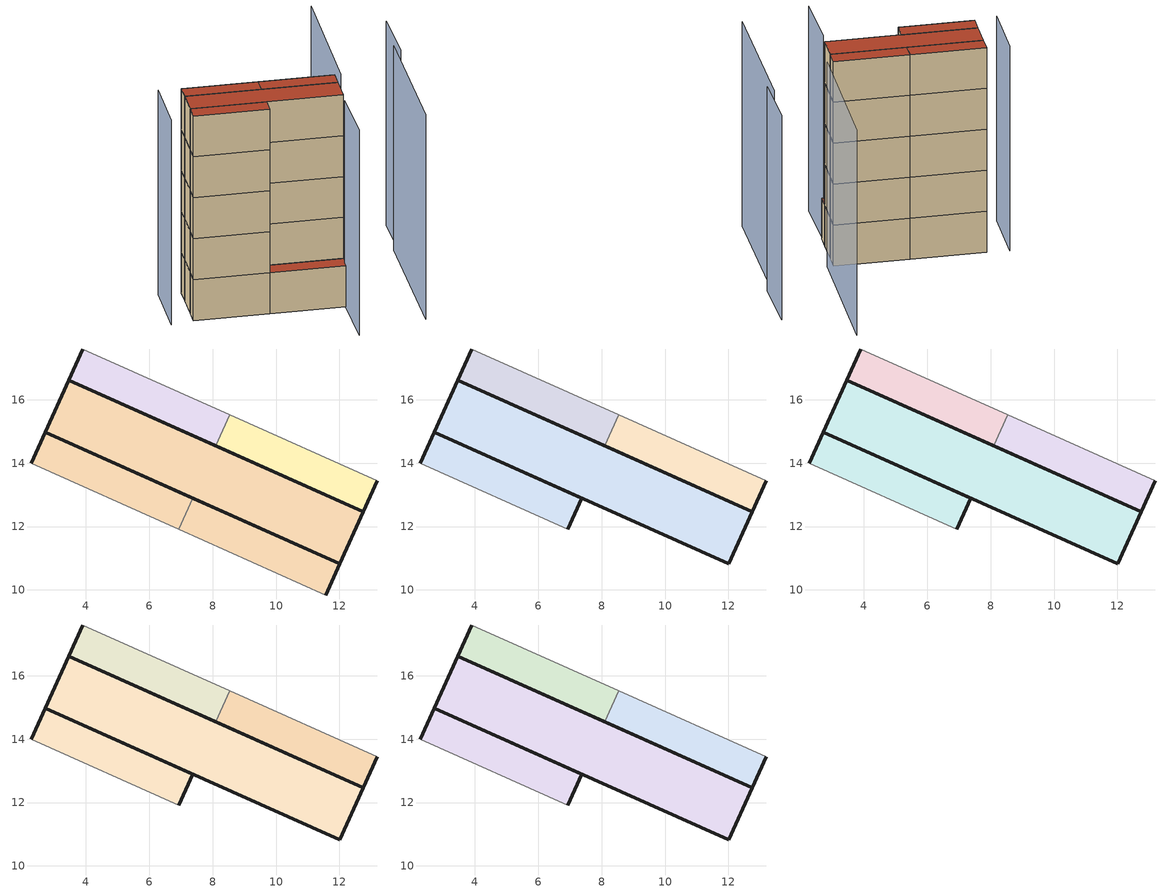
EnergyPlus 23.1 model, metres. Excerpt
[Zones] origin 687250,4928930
5a4bb52b8b3f1e12_F0_dwelling_0
 floor ground (EU_floor_Construction): 8.54,15.52 8.1,14.54 3.45,16.62 3.89,17.6 z0
 wall outside (EU_wall_Construction): 3.89,17.6 3.45,16.62 8.1,14.54 z0:3
 wall adiabatic (EU_wall_Construction): 8.54,15.52 3.89,17.6 z0:3
 wall to 5a4bb52b8b3f1e12_F0_dwelling_1 (EU_wall_Construction): 8.1,14.54 8.54,15.52 z0:3
5a4bb52b8b3f1e12_F0_dwelling_1
 floor ground (EU_floor_Construction): 13.19,13.44 12.75,12.46 8.1,14.54 8.54,15.52 z0
 wall outside (EU_wall_Construction): 8.1,14.54 12.75,12.46 13.19,13.44 z0:3
 wall adiabatic (EU_wall_Construction): 13.19,13.44 8.54,15.52 z0:3
5a4bb52b8b3f1e12_F0_dwelling_2
 floor ground (EU_floor_Construction): 7.37,12.9 6.93,11.92 2.28,14 2.72,14.98 z0; 12.75,12.46 12.01,10.82 7.37,12.9 2.72,14.98 3.45,16.62 z0
 wall outside (EU_wall_Construction): 7.37,12.9 2.72,14.98 2.28,14 z0:3
 wall adiabatic (EU_wall_Construction): 2.28,14 6.93,11.92 z0:3
 wall to 5a4bb52b8b3f1e12_F0_dwelling_3 (EU_wall_Construction): 6.93,11.92 7.37,12.9 z0:3
5a4bb52b8b3f1e12_F0_dwelling_3
 floor ground (EU_floor_Construction): 12.01,10.82 11.57,9.84 6.93,11.92 7.37,12.9 z0; 12.75,12.46 12.01,10.82 7.37,12.9 2.72,14.98 3.45,16.62 z0
 wall outside (EU_wall_Construction): 11.57,9.84 12.01,10.82 7.37,12.9 z0:3
 wall adiabatic (EU_wall_Construction): 6.93,11.92 11.57,9.84 z0:3
 roof outside (EU_roof_Construction): 12.75,12.46 3.45,16.62 2.72,14.98 7.37,12.9 12.01,10.82 z3; 11.57,9.84 12.01,10.82 7.37,12.9 6.93,11.92 z3
5a4bb52b8b3f1e12_F0_circulation
 floor ground (EU_floor_Construction): 7.37,12.9 6.93,11.92 2.28,14 2.72,14.98 z0; 12.75,12.46 12.01,10.82 7.37,12.9 2.72,14.98 3.45,16.62 z0; 12.01,10.82 11.57,9.84 6.93,11.92 7.37,12.9 z0
 wall outside (EU_wall_Construction): 12.01,10.82 12.75,12.46 3.45,16.62 2.72,14.98 12.01,10.82 z0:3
 roof outside (EU_floor_Construction): 11.57,9.84 12.01,10.82 7.37,12.9 6.93,11.92 z3
5a4bb52b8b3f1e12_F1_dwelling_0
 floor to 5a4bb52b8b3f1e12_F0_dwelling_0 (EU_floor_Construction): 8.54,15.52 8.1,14.54 3.45,16.62 3.89,17.6 z3
 wall outside (EU_wall_Construction): 3.89,17.6 3.45,16.62 8.1,14.54 z3:6
 wall adiabatic (EU_wall_Construction): 8.54,15.52 3.89,17.6 z3:6
 wall to 5a4bb52b8b3f1e12_F1_dwelling_1 (EU_wall_Construction): 8.1,14.54 8.54,15.52 z3:6
5a4bb52b8b3f1e12_F1_dwelling_1
 floor to 5a4bb52b8b3f1e12_F0_dwelling_1 (EU_floor_Construction): 13.19,13.44 12.75,12.46 8.1,14.54 8.54,15.52 z3
 wall outside (EU_wall_Construction): 8.1,14.54 12.75,12.46 13.19,13.44 z3:6
 wall adiabatic (EU_wall_Construction): 13.19,13.44 8.54,15.52 z3:6
5a4bb52b8b3f1e12_F1_dwelling_2
 floor outside (EU_floor_Construction): 7.37,12.9 6.93,11.92 2.28,14 2.72,14.98 z3
 floor to 5a4bb52b8b3f1e12_F0_dwelling_2 (EU_floor_Construction): 12.75,12.46 12.01,10.82 7.37,12.9 2.72,14.98 3.45,16.62 z3
 wall outside (EU_wall_Construction): 6.93,11.92 7.37,12.9 2.72,14.98 2.28,14 z3:6
 wall adiabatic (EU_wall_Construction): 2.28,14 6.93,11.92 z3:6
5a4bb52b8b3f1e12_F1_circulation
 floor to 5a4bb52b8b3f1e12_F0_circulation (EU_floor_Construction): 12.75,12.46 12.01,10.82 7.37,12.9 2.72,14.98 3.45,16.62 z3; 7.37,12.9 6.93,11.92 2.28,14 2.72,14.98 z3
 wall outside (EU_wall_Construction): 12.01,10.82 12.75,12.46 3.45,16.62 2.72,14.98 12.01,10.82 z3:6
5a4bb52b8b3f1e12_F2_dwelling_0
 floor to 5a4bb52b8b3f1e12_F1_dwelling_0 (EU_floor_Construction): 8.54,15.52 8.1,14.54 3.45,16.62 3.89,17.6 z6
 wall outside (EU_wall_Construction): 3.89,17.6 3.45,16.62 8.1,14.54 z6:9
 wall adiabatic (EU_wall_Construction): 8.54,15.52 3.89,17.6 z6:9
 wall to 5a4bb52b8b3f1e12_F2_dwelling_1 (EU_wall_Construction): 8.1,14.54 8.54,15.52 z6:9
5a4bb52b8b3f1e12_F2_dwelling_1
 floor to 5a4bb52b8b3f1e12_F1_dwelling_1 (EU_floor_Construction): 13.19,13.44 12.75,12.46 8.1,14.54 8.54,15.52 z6
 wall outside (EU_wall_Construction): 8.1,14.54 12.75,12.46 13.19,13.44 z6:9
 wall adiabatic (EU_wall_Construction): 13.19,13.44 8.54,15.52 z6:9
5a4bb52b8b3f1e12_F2_dwelling_2
 floor outside (EU_floor_Construction): 7.37,12.9 6.93,11.92 2.28,14 2.72,14.98 z6; 12.75,12.46 12.01,10.82 7.37,12.9 2.72,14.98 3.45,16.62 z6
 wall outside (EU_wall_Construction): 6.93,11.92 7.37,12.9 2.72,14.98 2.28,14 z6:9
 wall adiabatic (EU_wall_Construction): 2.28,14 6.93,11.92 z6:9
5a4bb52b8b3f1e12_F2_circulation
 floor to 5a4bb52b8b3f1e12_F1_circulation (EU_floor_Construction): 12.75,12.46 12.01,10.82 7.37,12.9 2.72,14.98 3.45,16.62 z6; 7.37,12.9 6.93,11.92 2.28,14 2.72,14.98 z6
 wall outside (EU_wall_Construction): 12.01,10.82 12.75,12.46 3.45,16.62 2.72,14.98 12.01,10.82 z6:9
5a4bb52b8b3f1e12_F3_dwelling_0
 floor to 5a4bb52b8b3f1e12_F2_dwelling_0 (EU_floor_Construction): 8.54,15.52 8.1,14.54 3.45,16.62 3.89,17.6 z9
 wall outside (EU_wall_Construction): 3.89,17.6 3.45,16.62 8.1,14.54 z9:12
 wall adiabatic (EU_wall_Construction): 8.54,15.52 3.89,17.6 z9:12
 wall to 5a4bb52b8b3f1e12_F3_dwelling_1 (EU_wall_Construction): 8.1,14.54 8.54,15.52 z9:12
5a4bb52b8b3f1e12_F3_dwelling_1
 floor to 5a4bb52b8b3f1e12_F2_dwelling_1 (EU_floor_Construction): 13.19,13.44 12.75,12.46 8.1,14.54 8.54,15.52 z9
 wall outside (EU_wall_Construction): 8.1,14.54 12.75,12.46 13.19,13.44 z9:12
 wall adiabatic (EU_wall_Construction): 13.19,13.44 8.54,15.52 z9:12
5a4bb52b8b3f1e12_F3_dwelling_2
 floor outside (EU_floor_Construction): 7.37,12.9 6.93,11.92 2.28,14 2.72,14.98 z9; 12.75,12.46 12.01,10.82 7.37,12.9 2.72,14.98 3.45,16.62 z9
 wall outside (EU_wall_Construction): 6.93,11.92 7.37,12.9 2.72,14.98 2.28,14 z9:12
 wall adiabatic (EU_wall_Construction): 2.28,14 6.93,11.92 z9:12
5a4bb52b8b3f1e12_F3_circulation
 floor to 5a4bb52b8b3f1e12_F2_circulation (EU_floor_Construction): 12.75,12.46 12.01,10.82 7.37,12.9 2.72,14.98 3.45,16.62 z9; 7.37,12.9 6.93,11.92 2.28,14 2.72,14.98 z9
 wall outside (EU_wall_Construction): 12.01,10.82 12.75,12.46 3.45,16.62 2.72,14.98 12.01,10.82 z9:12
5a4bb52b8b3f1e12_F4_dwelling_0
 floor to 5a4bb52b8b3f1e12_F3_dwelling_0 (EU_floor_Construction): 8.54,15.52 8.1,14.54 3.45,16.62 3.89,17.6 z12
 wall outside (EU_wall_Construction): 3.89,17.6 3.45,16.62 8.1,14.54 z12:15
 wall adiabatic (EU_wall_Construction): 8.54,15.52 3.89,17.6 z12:15
 wall to 5a4bb52b8b3f1e12_F4_dwelling_1 (EU_wall_Construction): 8.1,14.54 8.54,15.52 z12:15
 roof outside (EU_roof_Construction): 8.1,14.54 8.54,15.52 3.89,17.6 3.45,16.62 z15
5a4bb52b8b3f1e12_F4_dwelling_1
 floor to 5a4bb52b8b3f1e12_F3_dwelling_1 (EU_floor_Construction): 13.19,13.44 12.75,12.46 8.1,14.54 8.54,15.52 z12
 wall outside (EU_wall_Construction): 8.1,14.54 12.75,12.46 13.19,13.44 z12:15
 wall adiabatic (EU_wall_Construction): 13.19,13.44 8.54,15.52 z12:15
 roof outside (EU_roof_Construction): 12.75,12.46 13.19,13.44 8.54,15.52 8.1,14.54 z15
5a4bb52b8b3f1e12_F4_dwelling_2
 floor outside (EU_floor_Construction): 7.37,12.9 6.93,11.92 2.28,14 2.72,14.98 z12; 12.75,12.46 12.01,10.82 7.37,12.9 2.72,14.98 3.45,16.62 z12
 wall outside (EU_wall_Construction): 6.93,11.92 7.37,12.9 2.72,14.98 2.28,14 z12:15
 wall adiabatic (EU_wall_Construction): 2.28,14 6.93,11.92 z12:15
 roof outside (EU_roof_Construction): 12.01,10.82 12.75,12.46 3.45,16.62 2.72,14.98 7.37,12.9 z15; 6.93,11.92 7.37,12.9 2.72,14.98 2.28,14 z15
5a4bb52b8b3f1e12_F4_circulation
 floor to 5a4bb52b8b3f1e12_F3_circulation (EU_floor_Construction): 12.75,12.46 12.01,10.82 7.37,12.9 2.72,14.98 3.45,16.62 z12; 7.37,12.9 6.93,11.92 2.28,14 2.72,14.98 z12
 wall outside (EU_wall_Construction): 12.01,10.82 12.75,12.46 3.45,16.62 2.72,14.98 12.01,10.82 z12:15
 roof outside (EU_roof_Construction): 12.01,10.82 12.75,12.46 3.45,16.62 2.72,14.98 7.37,12.9 z15; 6.93,11.92 7.37,12.9 2.72,14.98 2.28,14 z15
shading: 14.74,5.38 18.73,14.58 / 18.79,13.88 20.37,17.7 / 11.6,10.03 9.91,6.06 / 2.55,18.3 0.77,14.37 / 17.62,22.33 13.58,13.3 z0:15
[Building]
EU S2 Campaign: North Axis=0; Terrain=City; Solar Distribution=FullExterior
[Site:Location]
Bologna: Latitude=44.5; Longitude=11.25; Time Zone=1; Elevation=37
[SizingPeriod:WeatherFileDays]
AnnualSizingPeriod: Begin Month=1; Begin Day of Month=1; End Month=12; End Day of Month=31; Day of Week for Start Day=Monday; Use Weather File Daylight Saving Period=No; Use Weather File Rain and Snow Indicators=No
[MATERIAL]
EU_InternalMass_Material: Roughness=MediumRough; Thickness=0.1; Conductivity=1; Density=1800; Specific Heat=900; Thermal Absorptance=0.9; Solar Absorptance=0.7; Visible Absorptance=0.7
[MATERIAL:NOMASS] Roughness=MediumRough; Thermal Absorptance=0.9; Solar Absorptance=0.7; Visible Absorptance=0.7
Name | Thermal Resistance
EU_wall_NoMass | 0.905828
EU_roof_NoMass | 0.37593
EU_floor_NoMass | 0.67114
[CONSTRUCTION]
EU_wall_Construction: EU_wall_NoMass
EU_roof_Construction: EU_roof_NoMass
EU_floor_Construction: EU_floor_NoMass
EU_InternalMass_Construction: EU_InternalMass_Material
[ZONE] Type=1; Multiplier=1; Ceiling Height=autocalculate; Floor Area=autocalculate; Part of Total Floor Area=Yes
Name | Volume
5a4bb52b8b3f1e12_F0_dwelling_0; 5a4bb52b8b3f1e12_F1_dwelling_0; 5a4bb52b8b3f1e12_F2_dwelling_0; 5a4bb52b8b3f1e12_F3_dwelling_0; 5a4bb52b8b3f1e12_F4_dwelling_0 | 16.3909
5a4bb52b8b3f1e12_F0_dwelling_1; 5a4bb52b8b3f1e12_F1_dwelling_1; 5a4bb52b8b3f1e12_F2_dwelling_1; 5a4bb52b8b3f1e12_F3_dwelling_1; 5a4bb52b8b3f1e12_F4_dwelling_1 | 16.3901
5a4bb52b8b3f1e12_F0_dwelling_2; 5a4bb52b8b3f1e12_F1_dwelling_2; 5a4bb52b8b3f1e12_F2_dwelling_2; 5a4bb52b8b3f1e12_F3_dwelling_2; 5a4bb52b8b3f1e12_F4_dwelling_2; 5a4bb52b8b3f1e12_F1_circulation; 5a4bb52b8b3f1e12_F2_circulation; 5a4bb52b8b3f1e12_F3_circulation; 5a4bb52b8b3f1e12_F4_circulation | 71.3745
5a4bb52b8b3f1e12_F0_dwelling_3 | 71.3752
5a4bb52b8b3f1e12_F0_circulation | 87.7595
[INTERNALMASS] Construction=EU_InternalMass_Construction
Name | Zone or ZoneList | Surface Area
5a4bb52b8b3f1e12_F0_dwelling_0_EU_InternalMass | 5a4bb52b8b3f1e12_F0_dwelling_0 | 5.46342
5a4bb52b8b3f1e12_F0_dwelling_1_EU_InternalMass | 5a4bb52b8b3f1e12_F0_dwelling_1 | 5.46342
5a4bb52b8b3f1e12_F0_dwelling_2_EU_InternalMass | 5a4bb52b8b3f1e12_F0_dwelling_2 | 5.46193
5a4bb52b8b3f1e12_F0_dwelling_3_EU_InternalMass | 5a4bb52b8b3f1e12_F0_dwelling_3 | 5.46193
5a4bb52b8b3f1e12_F1_dwelling_0_EU_InternalMass | 5a4bb52b8b3f1e12_F1_dwelling_0 | 5.46342
5a4bb52b8b3f1e12_F1_dwelling_1_EU_InternalMass | 5a4bb52b8b3f1e12_F1_dwelling_1 | 5.46342
5a4bb52b8b3f1e12_F1_dwelling_2_EU_InternalMass | 5a4bb52b8b3f1e12_F1_dwelling_2 | 10.9239
5a4bb52b8b3f1e12_F2_dwelling_0_EU_InternalMass | 5a4bb52b8b3f1e12_F2_dwelling_0 | 5.46342
5a4bb52b8b3f1e12_F2_dwelling_1_EU_InternalMass | 5a4bb52b8b3f1e12_F2_dwelling_1 | 5.46342
5a4bb52b8b3f1e12_F2_dwelling_2_EU_InternalMass | 5a4bb52b8b3f1e12_F2_dwelling_2 | 10.9239
5a4bb52b8b3f1e12_F3_dwelling_0_EU_InternalMass | 5a4bb52b8b3f1e12_F3_dwelling_0 | 5.46342
5a4bb52b8b3f1e12_F3_dwelling_1_EU_InternalMass | 5a4bb52b8b3f1e12_F3_dwelling_1 | 5.46342
5a4bb52b8b3f1e12_F3_dwelling_2_EU_InternalMass | 5a4bb52b8b3f1e12_F3_dwelling_2 | 10.9239
5a4bb52b8b3f1e12_F4_dwelling_0_EU_InternalMass | 5a4bb52b8b3f1e12_F4_dwelling_0 | 5.46342
5a4bb52b8b3f1e12_F4_dwelling_1_EU_InternalMass | 5a4bb52b8b3f1e12_F4_dwelling_1 | 5.46342
5a4bb52b8b3f1e12_F4_dwelling_2_EU_InternalMass | 5a4bb52b8b3f1e12_F4_dwelling_2 | 10.9239
[OTHEREQUIPMENT] Fuel Type=Electricity; Design Level Calculation Method=Watts/Area; Power per Zone Floor Area=1; Fraction Latent=0; Fraction Radiant=0; Fraction Lost=0; Carbon Dioxide Generation Rate=0; EndUse Subcategory=EU_Step8_InternalGains
Name | Zone or ZoneList or Space or SpaceList | Schedule
EU_Step8_InternalGain_5a4bb52b8b3f1e12_F0_dwelling_0_f000 | 5a4bb52b8b3f1e12_F0_dwelling_0 | EU_Step8_GainSchedule_5a4bb52b8b3f1e12_F0_dwelling_0_f000
EU_Step8_InternalGain_5a4bb52b8b3f1e12_F0_dwelling_1_f000 | 5a4bb52b8b3f1e12_F0_dwelling_1 | EU_Step8_GainSchedule_5a4bb52b8b3f1e12_F0_dwelling_1_f000
EU_Step8_InternalGain_5a4bb52b8b3f1e12_F0_dwelling_2_f000 | 5a4bb52b8b3f1e12_F0_dwelling_2 | EU_Step8_GainSchedule_5a4bb52b8b3f1e12_F0_dwelling_2_f000
EU_Step8_InternalGain_5a4bb52b8b3f1e12_F0_dwelling_3_f000 | 5a4bb52b8b3f1e12_F0_dwelling_3 | EU_Step8_GainSchedule_5a4bb52b8b3f1e12_F0_dwelling_3_f000
EU_Step8_InternalGain_5a4bb52b8b3f1e12_F1_dwelling_0_f000 | 5a4bb52b8b3f1e12_F1_dwelling_0 | EU_Step8_GainSchedule_5a4bb52b8b3f1e12_F1_dwelling_0_f000
EU_Step8_InternalGain_5a4bb52b8b3f1e12_F1_dwelling_1_f000 | 5a4bb52b8b3f1e12_F1_dwelling_1 | EU_Step8_GainSchedule_5a4bb52b8b3f1e12_F1_dwelling_1_f000
EU_Step8_InternalGain_5a4bb52b8b3f1e12_F1_dwelling_2_f000 | 5a4bb52b8b3f1e12_F1_dwelling_2 | EU_Step8_GainSchedule_5a4bb52b8b3f1e12_F1_dwelling_2_f000
EU_Step8_InternalGain_5a4bb52b8b3f1e12_F2_dwelling_0_f000 | 5a4bb52b8b3f1e12_F2_dwelling_0 | EU_Step8_GainSchedule_5a4bb52b8b3f1e12_F2_dwelling_0_f000
EU_Step8_InternalGain_5a4bb52b8b3f1e12_F2_dwelling_1_f000 | 5a4bb52b8b3f1e12_F2_dwelling_1 | EU_Step8_GainSchedule_5a4bb52b8b3f1e12_F2_dwelling_1_f000
EU_Step8_InternalGain_5a4bb52b8b3f1e12_F2_dwelling_2_f000 | 5a4bb52b8b3f1e12_F2_dwelling_2 | EU_Step8_GainSchedule_5a4bb52b8b3f1e12_F2_dwelling_2_f000
EU_Step8_InternalGain_5a4bb52b8b3f1e12_F3_dwelling_0_f000 | 5a4bb52b8b3f1e12_F3_dwelling_0 | EU_Step8_GainSchedule_5a4bb52b8b3f1e12_F3_dwelling_0_f000
EU_Step8_InternalGain_5a4bb52b8b3f1e12_F3_dwelling_1_f000 | 5a4bb52b8b3f1e12_F3_dwelling_1 | EU_Step8_GainSchedule_5a4bb52b8b3f1e12_F3_dwelling_1_f000
EU_Step8_InternalGain_5a4bb52b8b3f1e12_F3_dwelling_2_f000 | 5a4bb52b8b3f1e12_F3_dwelling_2 | EU_Step8_GainSchedule_5a4bb52b8b3f1e12_F3_dwelling_2_f000
EU_Step8_InternalGain_5a4bb52b8b3f1e12_F4_dwelling_0_f000 | 5a4bb52b8b3f1e12_F4_dwelling_0 | EU_Step8_GainSchedule_5a4bb52b8b3f1e12_F4_dwelling_0_f000
EU_Step8_InternalGain_5a4bb52b8b3f1e12_F4_dwelling_1_f000 | 5a4bb52b8b3f1e12_F4_dwelling_1 | EU_Step8_GainSchedule_5a4bb52b8b3f1e12_F4_dwelling_1_f000
EU_Step8_InternalGain_5a4bb52b8b3f1e12_F4_dwelling_2_f000 | 5a4bb52b8b3f1e12_F4_dwelling_2 | EU_Step8_GainSchedule_5a4bb52b8b3f1e12_F4_dwelling_2_f000
[ZONEINFILTRATION:DESIGNFLOWRATE] Schedule=EU_AlwaysOn; Design Flow Rate Calculation Method=Flow/Area; Flow Rate per Floor Area=0.0005; Constant Term Coefficient=1; Temperature Term Coefficient=0; Velocity Term Coefficient=0; Velocity Squared Term Coefficient=0
Name | Zone or ZoneList or Space or SpaceList
EU_Circulation_Infiltration_5a4bb52b8b3f1e12_F0_circulation | 5a4bb52b8b3f1e12_F0_circulation
EU_Circulation_Infiltration_5a4bb52b8b3f1e12_F1_circulation | 5a4bb52b8b3f1e12_F1_circulation
EU_Circulation_Infiltration_5a4bb52b8b3f1e12_F2_circulation | 5a4bb52b8b3f1e12_F2_circulation
EU_Circulation_Infiltration_5a4bb52b8b3f1e12_F3_circulation | 5a4bb52b8b3f1e12_F3_circulation
EU_Circulation_Infiltration_5a4bb52b8b3f1e12_F4_circulation | 5a4bb52b8b3f1e12_F4_circulation
[ZONEVENTILATION:DESIGNFLOWRATE] Schedule=EU_AlwaysOn; Design Flow Rate Calculation Method=AirChanges/Hour; Air Changes per Hour=0.73129; Ventilation Type=Natural; Fan Pressure Rise=0; Fan Total Efficiency=1; Constant Term Coefficient=1; Temperature Term Coefficient=0; Velocity Term Coefficient=0; Velocity Squared Term Coefficient=0; Minimum Indoor Temperature=-100; Maximum Indoor Temperature=100; Delta Temperature=-100; Minimum Outdoor Temperature=-100; Maximum Outdoor Temperature=100; Maximum Wind Speed=40
Name | Zone or ZoneList or Space or SpaceList
EU_ConstantAir_5a4bb52b8b3f1e12_F0_dwelling_0 | 5a4bb52b8b3f1e12_F0_dwelling_0
EU_ConstantAir_5a4bb52b8b3f1e12_F0_dwelling_1 | 5a4bb52b8b3f1e12_F0_dwelling_1
EU_ConstantAir_5a4bb52b8b3f1e12_F0_dwelling_2 | 5a4bb52b8b3f1e12_F0_dwelling_2
EU_ConstantAir_5a4bb52b8b3f1e12_F0_dwelling_3 | 5a4bb52b8b3f1e12_F0_dwelling_3
EU_ConstantAir_5a4bb52b8b3f1e12_F1_dwelling_0 | 5a4bb52b8b3f1e12_F1_dwelling_0
EU_ConstantAir_5a4bb52b8b3f1e12_F1_dwelling_1 | 5a4bb52b8b3f1e12_F1_dwelling_1
EU_ConstantAir_5a4bb52b8b3f1e12_F1_dwelling_2 | 5a4bb52b8b3f1e12_F1_dwelling_2
EU_ConstantAir_5a4bb52b8b3f1e12_F2_dwelling_0 | 5a4bb52b8b3f1e12_F2_dwelling_0
EU_ConstantAir_5a4bb52b8b3f1e12_F2_dwelling_1 | 5a4bb52b8b3f1e12_F2_dwelling_1
EU_ConstantAir_5a4bb52b8b3f1e12_F2_dwelling_2 | 5a4bb52b8b3f1e12_F2_dwelling_2
EU_ConstantAir_5a4bb52b8b3f1e12_F3_dwelling_0 | 5a4bb52b8b3f1e12_F3_dwelling_0
EU_ConstantAir_5a4bb52b8b3f1e12_F3_dwelling_1 | 5a4bb52b8b3f1e12_F3_dwelling_1
EU_ConstantAir_5a4bb52b8b3f1e12_F3_dwelling_2 | 5a4bb52b8b3f1e12_F3_dwelling_2
EU_ConstantAir_5a4bb52b8b3f1e12_F4_dwelling_0 | 5a4bb52b8b3f1e12_F4_dwelling_0
EU_ConstantAir_5a4bb52b8b3f1e12_F4_dwelling_1 | 5a4bb52b8b3f1e12_F4_dwelling_1
EU_ConstantAir_5a4bb52b8b3f1e12_F4_dwelling_2 | 5a4bb52b8b3f1e12_F4_dwelling_2
[HVACTEMPLATE:THERMOSTAT] Constant Heating Setpoint=20; Constant Cooling Setpoint=50
EU_HeatOnly_5a4bb52b8b3f1e12_F0_dwelling_0; EU_HeatOnly_5a4bb52b8b3f1e12_F0_dwelling_1; EU_HeatOnly_5a4bb52b8b3f1e12_F0_dwelling_2; EU_HeatOnly_5a4bb52b8b3f1e12_F0_dwelling_3; EU_HeatOnly_5a4bb52b8b3f1e12_F1_dwelling_0; EU_HeatOnly_5a4bb52b8b3f1e12_F1_dwelling_1; EU_HeatOnly_5a4bb52b8b3f1e12_F1_dwelling_2; EU_HeatOnly_5a4bb52b8b3f1e12_F2_dwelling_0; EU_HeatOnly_5a4bb52b8b3f1e12_F2_dwelling_1; EU_HeatOnly_5a4bb52b8b3f1e12_F2_dwelling_2; EU_HeatOnly_5a4bb52b8b3f1e12_F3_dwelling_0; EU_HeatOnly_5a4bb52b8b3f1e12_F3_dwelling_1; EU_HeatOnly_5a4bb52b8b3f1e12_F3_dwelling_2; EU_HeatOnly_5a4bb52b8b3f1e12_F4_dwelling_0; EU_HeatOnly_5a4bb52b8b3f1e12_F4_dwelling_1; EU_HeatOnly_5a4bb52b8b3f1e12_F4_dwelling_2
[HVACTEMPLATE:ZONE:IDEALLOADSAIRSYSTEM] System Availability Schedule=EU_AlwaysOn; Maximum Heating Supply Air Temperature=50; Minimum Cooling Supply Air Temperature=13; Maximum Heating Supply Air Humidity Ratio=0.0156; Minimum Cooling Supply Air Humidity Ratio=0.0077; Heating Limit=NoLimit; Cooling Limit=NoLimit; Heating Availability Schedule=EU_AlwaysOn; Cooling Availability Schedule=EU_CoolingOff; Dehumidification Control Type=ConstantSensibleHeatRatio; Cooling Sensible Heat Ratio=0.7; Dehumidification Setpoint=60; Humidification Control Type=None; Humidification Setpoint=30; Outdoor Air Method=None; Outdoor Air Flow Rate per Person=0.00944; Outdoor Air Flow Rate per Zone Floor Area=0; Outdoor Air Flow Rate per Zone=0; Demand Controlled Ventilation Type=None; Outdoor Air Economizer Type=NoEconomizer; Heat Recovery Type=None; Sensible Heat Recovery Effectiveness=0.7; Latent Heat Recovery Effectiveness=0.65
Name | Template Thermostat
5a4bb52b8b3f1e12_F0_dwelling_0 | EU_HeatOnly_5a4bb52b8b3f1e12_F0_dwelling_0
5a4bb52b8b3f1e12_F0_dwelling_1 | EU_HeatOnly_5a4bb52b8b3f1e12_F0_dwelling_1
5a4bb52b8b3f1e12_F0_dwelling_2 | EU_HeatOnly_5a4bb52b8b3f1e12_F0_dwelling_2
5a4bb52b8b3f1e12_F0_dwelling_3 | EU_HeatOnly_5a4bb52b8b3f1e12_F0_dwelling_3
5a4bb52b8b3f1e12_F1_dwelling_0 | EU_HeatOnly_5a4bb52b8b3f1e12_F1_dwelling_0
5a4bb52b8b3f1e12_F1_dwelling_1 | EU_HeatOnly_5a4bb52b8b3f1e12_F1_dwelling_1
5a4bb52b8b3f1e12_F1_dwelling_2 | EU_HeatOnly_5a4bb52b8b3f1e12_F1_dwelling_2
5a4bb52b8b3f1e12_F2_dwelling_0 | EU_HeatOnly_5a4bb52b8b3f1e12_F2_dwelling_0
5a4bb52b8b3f1e12_F2_dwelling_1 | EU_HeatOnly_5a4bb52b8b3f1e12_F2_dwelling_1
5a4bb52b8b3f1e12_F2_dwelling_2 | EU_HeatOnly_5a4bb52b8b3f1e12_F2_dwelling_2
5a4bb52b8b3f1e12_F3_dwelling_0 | EU_HeatOnly_5a4bb52b8b3f1e12_F3_dwelling_0
5a4bb52b8b3f1e12_F3_dwelling_1 | EU_HeatOnly_5a4bb52b8b3f1e12_F3_dwelling_1
5a4bb52b8b3f1e12_F3_dwelling_2 | EU_HeatOnly_5a4bb52b8b3f1e12_F3_dwelling_2
5a4bb52b8b3f1e12_F4_dwelling_0 | EU_HeatOnly_5a4bb52b8b3f1e12_F4_dwelling_0
5a4bb52b8b3f1e12_F4_dwelling_1 | EU_HeatOnly_5a4bb52b8b3f1e12_F4_dwelling_1
5a4bb52b8b3f1e12_F4_dwelling_2 | EU_HeatOnly_5a4bb52b8b3f1e12_F4_dwelling_2
[SIZING:ZONE] Zone Cooling Design Supply Air Temperature Input Method=SupplyAirTemperature; Zone Cooling Design Supply Air Temperature=13; Zone Heating Design Supply Air Temperature Input Method=SupplyAirTemperature; Zone Heating Design Supply Air Temperature=50; Zone Cooling Design Supply Air Humidity Ratio=0.008; Zone Heating Design Supply Air Humidity Ratio=0.008; Cooling Design Air Flow Method=DesignDay; Cooling Design Air Flow Rate=0; Cooling Minimum Air Flow per Zone Floor Area=0.000762; Cooling Minimum Air Flow=0; Cooling Minimum Air Flow Fraction=0.2; Heating Design Air Flow Method=DesignDay; Heating Design Air Flow Rate=0; Heating Maximum Air Flow per Zone Floor Area=0.002032; Heating Maximum Air Flow=0.141576; Heating Maximum Air Flow Fraction=0.3; Account for Dedicated Outdoor Air System=No; Dedicated Outdoor Air System Control Strategy=NeutralSupplyAir; Dedicated Outdoor Air Low Setpoint Temperature for Design=autosize; Dedicated Outdoor Air High Setpoint Temperature for Design=autosize; Zone Load Sizing Method=Sensible Load Only No Latent Load; Zone Latent Cooling Design Supply Air Humidity Ratio Input Method=HumidityRatioDifference; Zone Cooling Design Supply Air Humidity Ratio Difference=0.005; Zone Latent Heating Design Supply Air Humidity Ratio Input Method=HumidityRatioDifference; Zone Humidification Design Supply Air Humidity Ratio Difference=0.005
5a4bb52b8b3f1e12_F0_dwelling_0; 5a4bb52b8b3f1e12_F0_dwelling_1; 5a4bb52b8b3f1e12_F0_dwelling_2; 5a4bb52b8b3f1e12_F0_dwelling_3; 5a4bb52b8b3f1e12_F1_dwelling_0; 5a4bb52b8b3f1e12_F1_dwelling_1; 5a4bb52b8b3f1e12_F1_dwelling_2; 5a4bb52b8b3f1e12_F2_dwelling_0; 5a4bb52b8b3f1e12_F2_dwelling_1; 5a4bb52b8b3f1e12_F2_dwelling_2; 5a4bb52b8b3f1e12_F3_dwelling_0; 5a4bb52b8b3f1e12_F3_dwelling_1; 5a4bb52b8b3f1e12_F3_dwelling_2; 5a4bb52b8b3f1e12_F4_dwelling_0; 5a4bb52b8b3f1e12_F4_dwelling_1; 5a4bb52b8b3f1e12_F4_dwelling_2
[SCHEDULE:CONSTANT]
Name | Hourly Value
EU_AlwaysOn | 1
EU_CoolingOff | 0
[SCHEDULE:FILE] Column Number=1; Rows to Skip at Top=0; Number of Hours of Data=8760; Column Separator=Comma; Interpolate to Timestep=No; Minutes per Item=60; Adjust Schedule for Daylight Savings=Yes
Name | File
EU_Step8_GainSchedule_5a4bb52b8b3f1e12_F0_dwelling_0_f000 | ../../schedules/5a4bb52b8b3f1e12/5a4bb52b8b3f1e12_F0_dwelling_0_f000_gain.csv
EU_Step8_GainSchedule_5a4bb52b8b3f1e12_F0_dwelling_1_f000 | ../../schedules/5a4bb52b8b3f1e12/5a4bb52b8b3f1e12_F0_dwelling_1_f000_gain.csv
EU_Step8_GainSchedule_5a4bb52b8b3f1e12_F0_dwelling_2_f000 | ../../schedules/5a4bb52b8b3f1e12/5a4bb52b8b3f1e12_F0_dwelling_2_f000_gain.csv
EU_Step8_GainSchedule_5a4bb52b8b3f1e12_F0_dwelling_3_f000 | ../../schedules/5a4bb52b8b3f1e12/5a4bb52b8b3f1e12_F0_dwelling_3_f000_gain.csv
EU_Step8_GainSchedule_5a4bb52b8b3f1e12_F1_dwelling_0_f000 | ../../schedules/5a4bb52b8b3f1e12/5a4bb52b8b3f1e12_F1_dwelling_0_f000_gain.csv
EU_Step8_GainSchedule_5a4bb52b8b3f1e12_F1_dwelling_1_f000 | ../../schedules/5a4bb52b8b3f1e12/5a4bb52b8b3f1e12_F1_dwelling_1_f000_gain.csv
EU_Step8_GainSchedule_5a4bb52b8b3f1e12_F1_dwelling_2_f000 | ../../schedules/5a4bb52b8b3f1e12/5a4bb52b8b3f1e12_F1_dwelling_2_f000_gain.csv
EU_Step8_GainSchedule_5a4bb52b8b3f1e12_F2_dwelling_0_f000 | ../../schedules/5a4bb52b8b3f1e12/5a4bb52b8b3f1e12_F2_dwelling_0_f000_gain.csv
EU_Step8_GainSchedule_5a4bb52b8b3f1e12_F2_dwelling_1_f000 | ../../schedules/5a4bb52b8b3f1e12/5a4bb52b8b3f1e12_F2_dwelling_1_f000_gain.csv
EU_Step8_GainSchedule_5a4bb52b8b3f1e12_F2_dwelling_2_f000 | ../../schedules/5a4bb52b8b3f1e12/5a4bb52b8b3f1e12_F2_dwelling_2_f000_gain.csv
EU_Step8_GainSchedule_5a4bb52b8b3f1e12_F3_dwelling_0_f000 | ../../schedules/5a4bb52b8b3f1e12/5a4bb52b8b3f1e12_F3_dwelling_0_f000_gain.csv
EU_Step8_GainSchedule_5a4bb52b8b3f1e12_F3_dwelling_1_f000 | ../../schedules/5a4bb52b8b3f1e12/5a4bb52b8b3f1e12_F3_dwelling_1_f000_gain.csv
EU_Step8_GainSchedule_5a4bb52b8b3f1e12_F3_dwelling_2_f000 | ../../schedules/5a4bb52b8b3f1e12/5a4bb52b8b3f1e12_F3_dwelling_2_f000_gain.csv
EU_Step8_GainSchedule_5a4bb52b8b3f1e12_F4_dwelling_0_f000 | ../../schedules/5a4bb52b8b3f1e12/5a4bb52b8b3f1e12_F4_dwelling_0_f000_gain.csv
EU_Step8_GainSchedule_5a4bb52b8b3f1e12_F4_dwelling_1_f000 | ../../schedules/5a4bb52b8b3f1e12/5a4bb52b8b3f1e12_F4_dwelling_1_f000_gain.csv
EU_Step8_GainSchedule_5a4bb52b8b3f1e12_F4_dwelling_2_f000 | ../../schedules/5a4bb52b8b3f1e12/5a4bb52b8b3f1e12_F4_dwelling_2_f000_gain.csv
